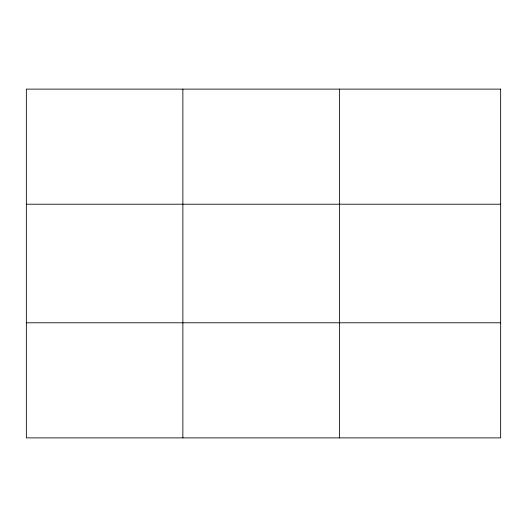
<?xml version="1.0" encoding="UTF-8"?>
<svg xmlns="http://www.w3.org/2000/svg" width="527" height="527" viewBox="0 0 527 527"><rect width="100%" height="100%" fill="white"/><g stroke="black" fill="none" stroke-linecap="round" stroke-linejoin="round"><path stroke-width="0.79" d="M182.869 89.116L182.869 437.884M26.35 204.212L500.65 204.212M26.35 322.787L500.65 322.787M339.388 89.116L339.388 437.884M500.65 89.116L500.65 437.884L26.35 437.884L26.35 89.116L500.65 89.116"/></g></svg>
